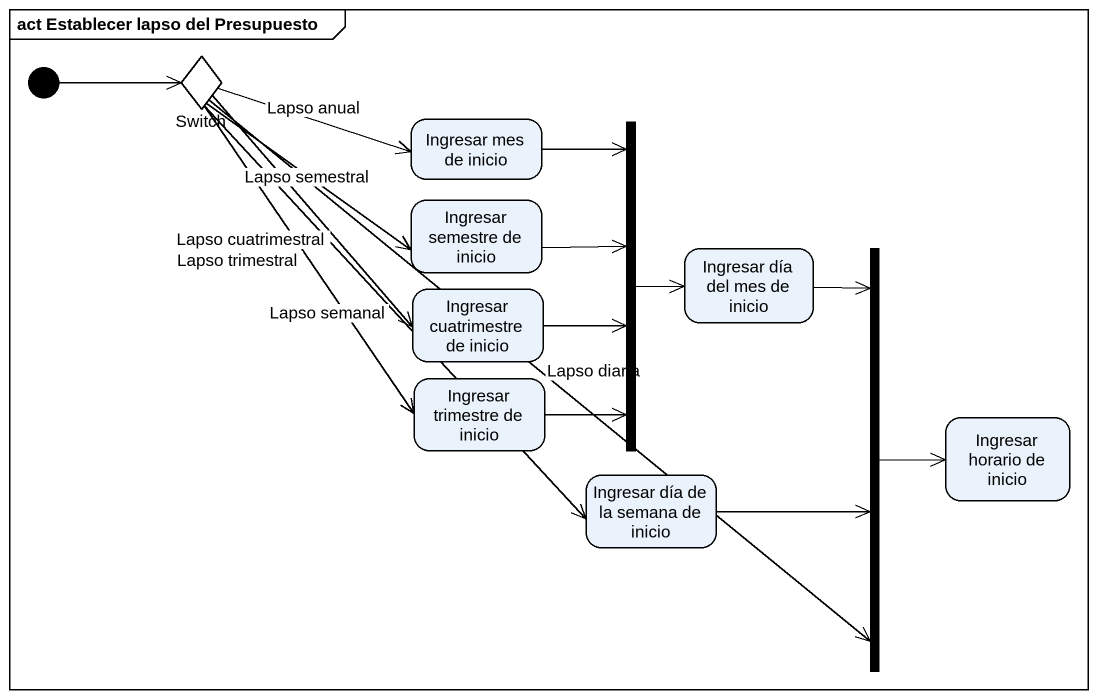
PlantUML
@startuml
mainframe act Establecer lapso del Presupuesto
hide empty description
state Switch <<choice>>
state "Ingresar mes de inicio" as Ingresar_mes_de_inicio
state fork1 <<join>>
state "Ingresar semestre de inicio" as Ingresar_semestre_de_inicio
state "Ingresar cuatrimestre de inicio" as Ingresar_cuatrimestre_de
state "Ingresar día del mes de inicio" as Ingresar_día_del_mes_de
state fork2 <<join>>
state "Ingresar trimestre de inicio" as Ingresar_trimestre_de_inicio
state "Ingresar horario de inicio" as Ingresar_horario_de_inicio
state "Ingresar día de la semana de inicio" as Ingresar_día_de_la_semana
[*] -right-> Switch
Switch -right-> Ingresar_mes_de_inicio : Lapso anual
Switch -right-> Ingresar_semestre_de_inicio : Lapso semestral
Switch --> Ingresar_cuatrimestre_de : Lapso cuatrimestral
Switch -right-> fork2 : Lapso diaria
Switch --> Ingresar_trimestre_de_inicio : Lapso trimestral
Switch --> Ingresar_día_de_la_semana : Lapso semanal
Ingresar_mes_de_inicio --> fork1
fork1 -right-> Ingresar_día_del_mes_de
Ingresar_semestre_de_inicio -right-> fork1
Ingresar_cuatrimestre_de -right-> fork1
Ingresar_día_del_mes_de --> fork2
fork2 -right-> Ingresar_horario_de_inicio
Ingresar_trimestre_de_inicio -up-> fork1
Ingresar_día_de_la_semana -right-> fork2
@enduml
